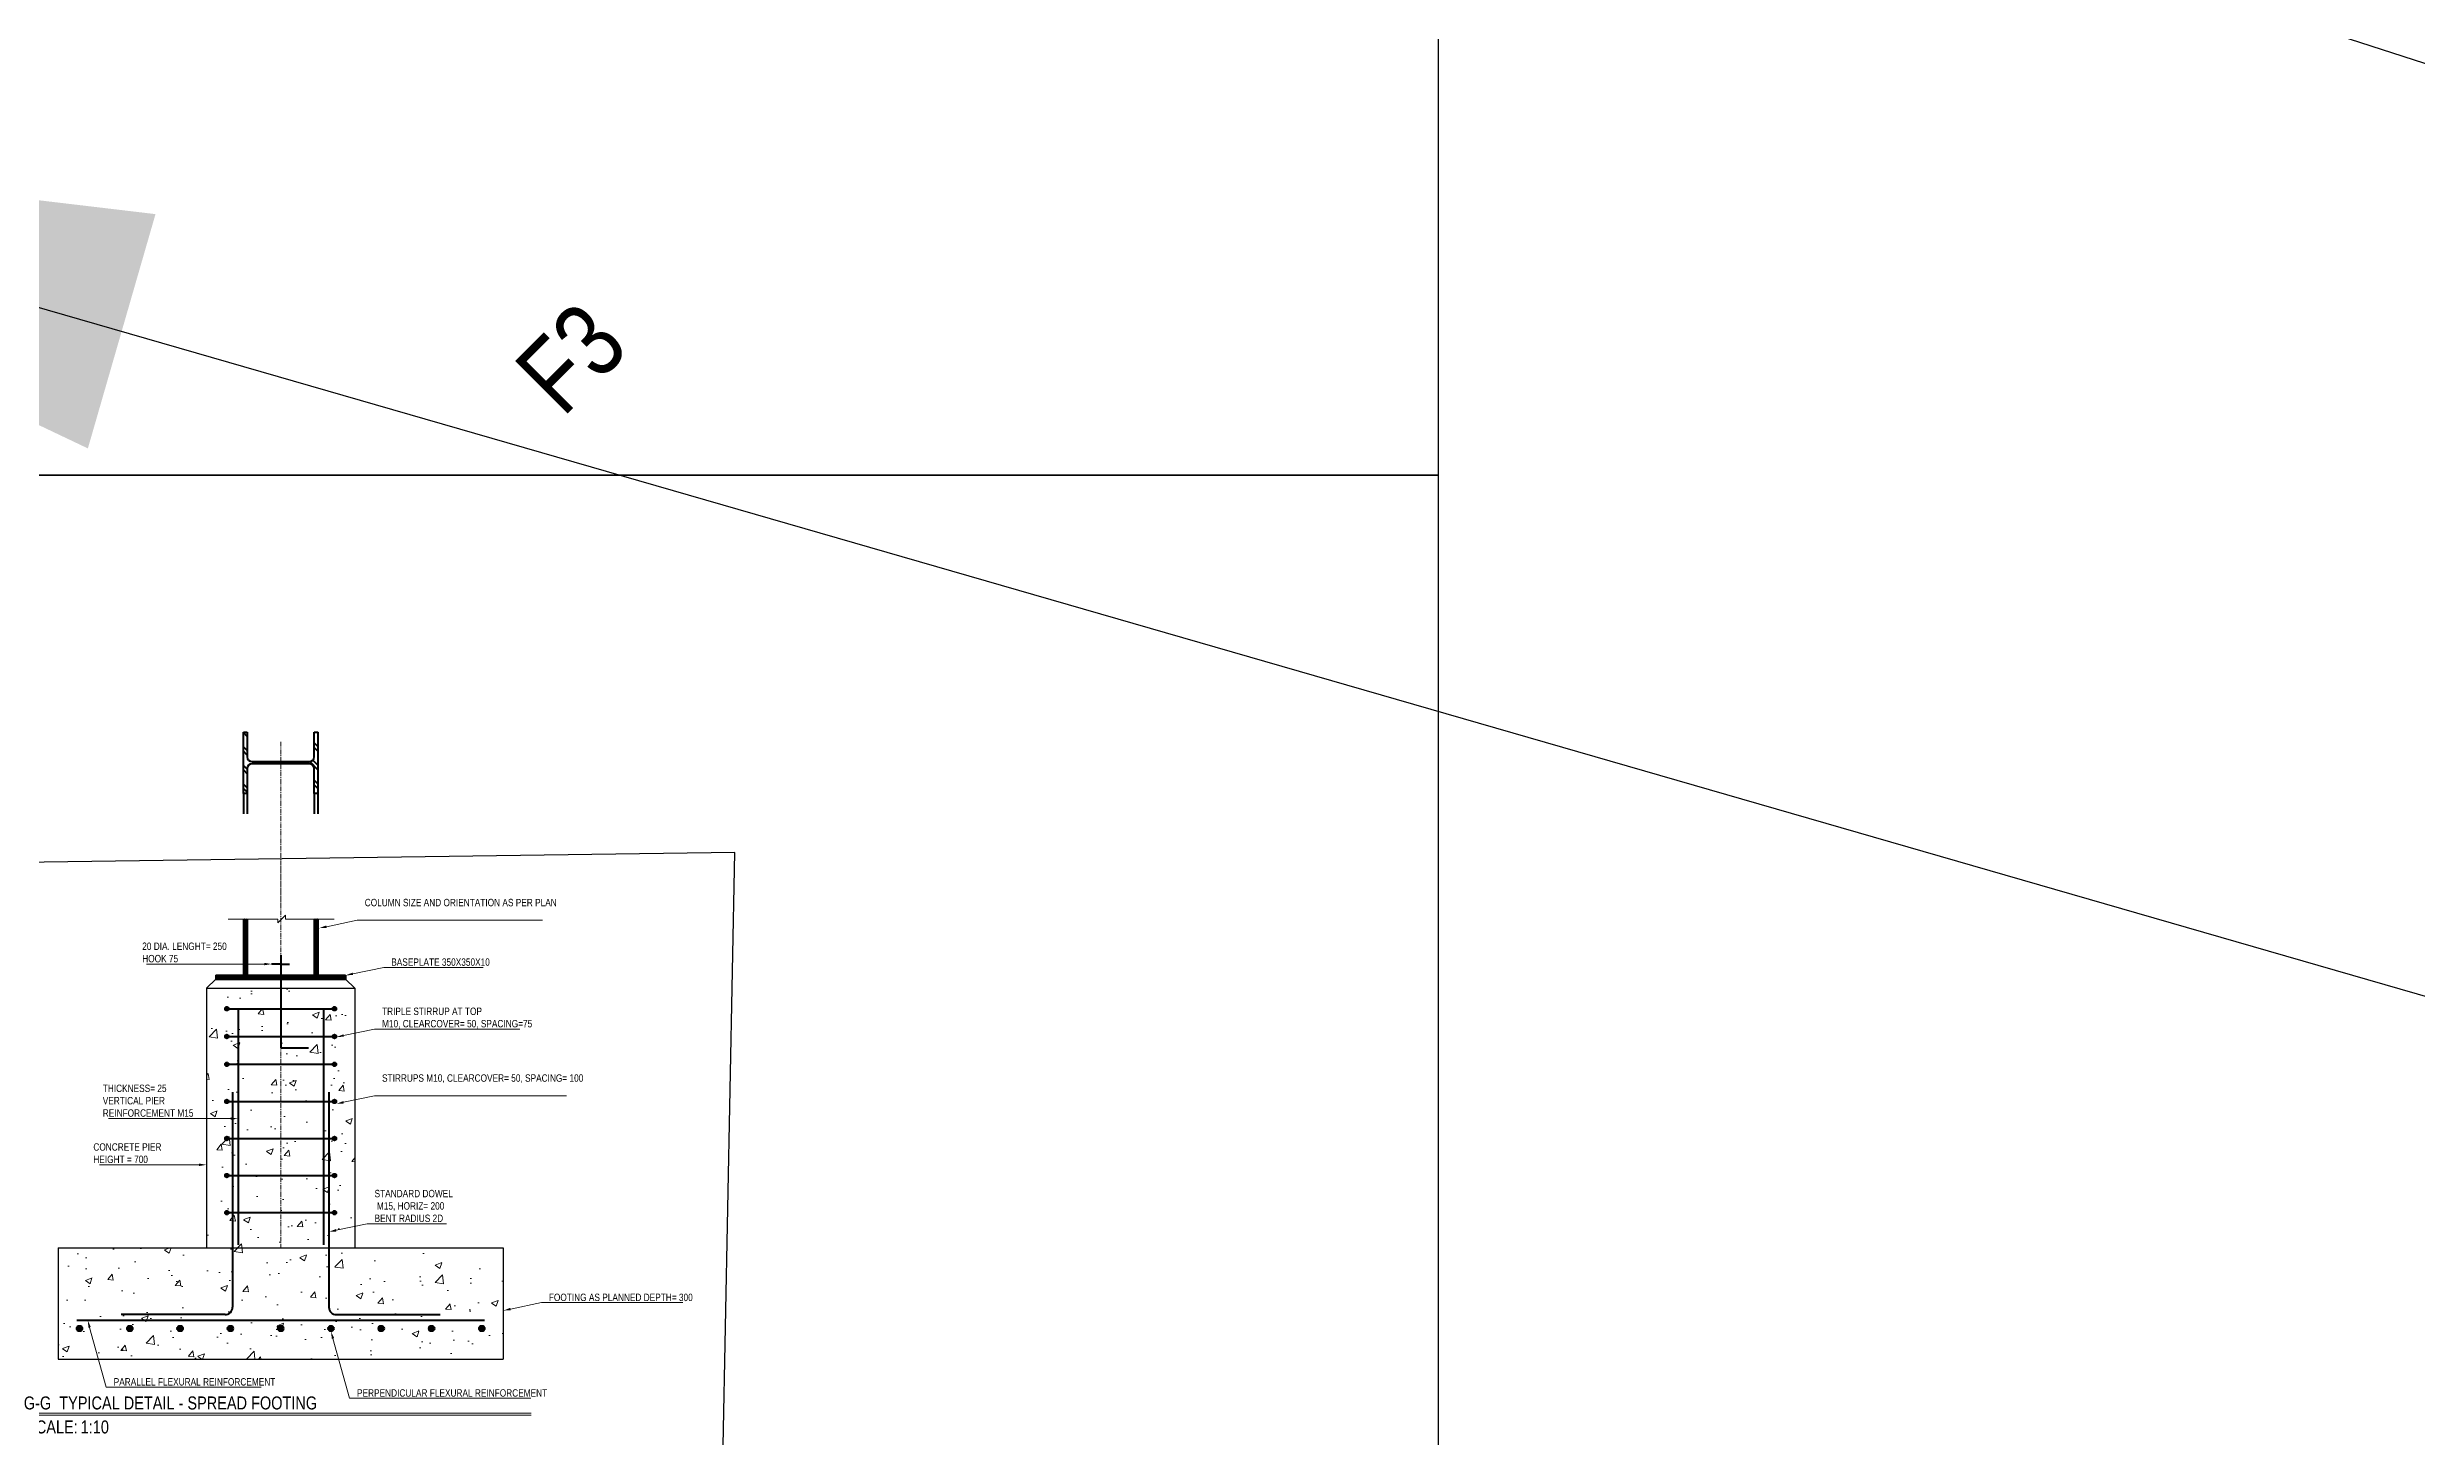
# Model space of a CAD drawing. Header units: millimetres. Extents: x -31954 to 493870, y 99509 to 604061.
# Drawn here: x 397881 to 404270, y 442117 to 445863 of the extents above; entities that cross this region are included whole.
import ezdxf
from ezdxf import colors
from ezdxf.entities.mleader import LeaderData, LeaderLine
from ezdxf.math import Vec2, Vec3

# ---------------------------------------------------------------- set-up
doc = ezdxf.new("R2010")
doc.units = ezdxf.units.MM
doc.header["$LTSCALE"] = 10
doc.linetypes.add('Center', pattern=[2, 1.25, -0.25, 0.25, -0.25])
for name, color, linetype, lineweight in [('S-ANNOTATIONS', 1, 'Continuous', 9), ('S-COLUMN-STEEL-PLAN', 4, 'Continuous', 50), ('S-FOOTING', 2, 'Continuous', 25), ('S-FOUNDATION', 1, 'Continuous', 25), ('S-GRID', 6, 'Center', 9), ('S-HATCH', 9, 'Continuous', 0), ('S-REINF', 6, 'Continuous', 60), ('S-STEEL INSTRUCTIONS', 170, 'Continuous', 9)]:
    doc.layers.add(name, color=color, linetype=linetype, lineweight=lineweight)
doc.styles.add('001 Title Text', font='arial.ttf', dxfattribs={"width": 0.8, "height": 3.5})
doc.styles.add('AnnoText', font='arial.ttf', dxfattribs={"width": 0.8, "height": 2})
doc.styles.add('Revit_Arial', font='arial.ttf')
doc.dimstyles.new('DIM', dxfattribs={"dimscale": 1000, "dimtxt": 2, "dimasz": 2, "dimexe": 0.787402, "dimexo": 0.492126, "dimtad": 1, "dimdec": 0, "dimzin": 0, "dimdsep": 46, "dimtxsty": 'Revit_Arial', "dimcen": 0, "dimazin": 0, "dimtfac": 1, "dimtdec": 0, "dimtix": 1, "dimtmove": 0, "dimatfit": 3, "dimfxl": 1, "dimtvp": 1, "dimtfill": 1, "dimtolj": 1, "dimtzin": 0, "dimarcsym": 2})

msp = doc.modelspace()

# ---------------------------------------------------------------- hatches: boundary and pattern name
at = {"layer": 'S-COLUMN-STEEL-PLAN'}
h = msp.add_hatch(dxfattribs=at)
h.set_pattern_fill('FP_2', color=256, angle=-90, style=0, pattern_type=2)
h.set_pattern_definition([(315, (397520.533, 428521.992), (25.14472, 25.14472), []), (315, (397558.633, 428521.992), (25.14472, 25.14472), [])])
h.paths.add_polyline_path([(398409.3, 443851.5), (398419.5, 443851.5), (398419.5, 443918.1), (398419.9, 443921.4), (398421.2, 443924.5), (398423.2, 443927.2), (398425.9, 443929.2), (398429, 443930.5), (398432.3, 443930.9), (398587.3, 443930.9), (398590.6, 443930.5), (398593.7, 443929.2), (398596.3, 443927.2), (398598.4, 443924.5), (398599.7, 443921.4), (398600.1, 443918.1), (398600.1, 443851.5), (398610.3, 443851.5), (398610.3, 444016.5), (398600.1, 444016.5), (398600.1, 443949.9), (398599.7, 443946.6), (398598.4, 443943.5), (398596.3, 443940.9), (398593.7, 443938.8), (398590.6, 443937.5), (398587.3, 443937.1), (398432.3, 443937.1), (398429, 443937.5), (398425.9, 443938.8), (398423.2, 443940.9), (398421.2, 443943.5), (398419.9, 443946.6), (398419.5, 443949.9), (398419.5, 444016.5), (398409.3, 444016.5)], flags=0)
h = msp.add_hatch(dxfattribs=at)
h.set_pattern_fill('STEEL', color=256, angle=-90, style=0)
h.set_pattern_definition([(315, (0, 100), (2.24506403, 2.24506403), []), (315, (1.5875, 100), (2.24506403, 2.24506403), [])])
h.paths.add_polyline_path([(398610.3, 443512.7), (398600.1, 443512.7), (398600.1, 443360.9), (398610.3, 443360.9)])
h.paths.add_polyline_path([(398684.8, 443360.9), (398509.8, 443360.9), (398509.8, 443350.9), (398684.8, 443350.9)])
h.paths.add_polyline_path([(398509.8, 443360.9), (398334.8, 443360.9), (398334.8, 443350.9), (398509.8, 443350.9)])
h.paths.add_polyline_path([(398419.5, 443512.7), (398409.3, 443512.7), (398409.3, 443360.9), (398419.5, 443360.9)])
at = {"layer": 'S-HATCH'}
h = msp.add_hatch(dxfattribs=at)
h.set_pattern_fill('AR-CONC', color=256, style=0)
h.set_pattern_definition([(50, (0, 100), (182.18467, -15.939086), [19.05, -209.55]), (355, (0, 100), (-35.24342, 191.056845), [15.24, -167.640584]), (100.451445, (15.18, 98.67), (146.941247, 175.11775), [16.19001, -178.090245]), (46.1842, (0, 150.8), (271.07904, -42.04233), [28.575, -314.325]), (96.63556, (22.6, 147.3), (237.40413, 247.42612), [24.28502, -267.13561]), (351.18415, (0, 150.8), (237.40413, 247.42612), [22.85997, -251.45973]), (21, (25.4, 138.1), (151.61439, -102.2652), [19.05, -209.55]), (326, (25.4, 138.1), (61.80203, 184.187966), [15.24, -167.64]), (71.451445, (38.03, 129.58), (213.41642, 81.92277), [16.19001, -178.08994]), (37.5, (0, 100), (3.088603, 84.555039), [0, -165.608, 0, -170.18, 0, -168.275]), (7.5, (0, 100), (66.819663, 100.180575), [0, -97.028, 0, -161.798, 0, -64.135]), (327.5, (-56.64, 100), (135.590595, -5.728744), [0, -63.5, 0, -198.12, 0, -262.89]), (317.5, (-82.04, 100), (148.129181, 25.42649), [0, -82.55, 0, -131.572, 0, -186.69])])
h.paths.add_polyline_path([(398709.8, 443325.9), (398309.8, 443325.9), (398309.8, 442625.9), (398709.8, 442625.9)])
h.paths.add_polyline_path([(399109.8, 442625.9), (397909.8, 442625.9), (397909.8, 442325.9), (399109.8, 442325.9)])
at = {"layer": 'S-REINF'}
h = msp.add_hatch(color=256, dxfattribs=at)
h.dxf.hatch_style = 1
h.paths.add_polyline_path([(398369.8, 443270.9, 1), (398359.8, 443270.9, 1)])
h = msp.add_hatch(color=256, dxfattribs=at)
h.dxf.hatch_style = 1
h.paths.add_polyline_path([(398659.8, 443270.9, 1), (398649.8, 443270.9, 1)])
h = msp.add_hatch(color=256, dxfattribs=at)
h.dxf.hatch_style = 1
h.paths.add_polyline_path([(398369.8, 443195.9, 1), (398359.8, 443195.9, 1)])
h = msp.add_hatch(color=256, dxfattribs=at)
h.dxf.hatch_style = 1
h.paths.add_polyline_path([(398659.8, 443195.9, 1), (398649.8, 443195.9, 1)])
h = msp.add_hatch(color=256, dxfattribs=at)
h.dxf.hatch_style = 1
h.paths.add_polyline_path([(398369.8, 443120.9, 1), (398359.8, 443120.9, 1)])
h = msp.add_hatch(color=256, dxfattribs=at)
h.dxf.hatch_style = 1
h.paths.add_polyline_path([(398659.8, 443120.9, 1), (398649.8, 443120.9, 1)])
h = msp.add_hatch(color=256, dxfattribs=at)
h.dxf.hatch_style = 1
h.paths.add_polyline_path([(398369.8, 443020.9, 1), (398359.8, 443020.9, 1)])
h = msp.add_hatch(color=256, dxfattribs=at)
h.dxf.hatch_style = 1
h.paths.add_polyline_path([(398659.8, 443020.9, 1), (398649.8, 443020.9, 1)])
h = msp.add_hatch(color=256, dxfattribs=at)
h.dxf.hatch_style = 1
h.paths.add_polyline_path([(398369.8, 442920.9, 1), (398359.8, 442920.9, 1)])
h = msp.add_hatch(color=256, dxfattribs=at)
h.dxf.hatch_style = 1
h.paths.add_polyline_path([(398659.8, 442920.9, 1), (398649.8, 442920.9, 1)])
h = msp.add_hatch(color=256, dxfattribs=at)
h.dxf.hatch_style = 1
h.paths.add_polyline_path([(398369.8, 442820.9, 1), (398359.8, 442820.9, 1)])
h = msp.add_hatch(color=256, dxfattribs=at)
h.dxf.hatch_style = 1
h.paths.add_polyline_path([(398659.8, 442820.9, 1), (398649.8, 442820.9, 1)])
h = msp.add_hatch(color=256, dxfattribs=at)
h.dxf.hatch_style = 1
h.paths.add_polyline_path([(398369.8, 442720.9, 1), (398359.8, 442720.9, 1)])
h = msp.add_hatch(color=256, dxfattribs=at)
h.dxf.hatch_style = 1
h.paths.add_polyline_path([(398659.8, 442720.9, 1), (398649.8, 442720.9, 1)])
h = msp.add_hatch(color=256, dxfattribs=at)
h.dxf.hatch_style = 1
h.paths.add_polyline_path([(397959.8, 442408.4, 1), (397974.8, 442408.4, 1)])
h = msp.add_hatch(color=256, dxfattribs=at)
h.dxf.hatch_style = 1
h.paths.add_polyline_path([(398095.4, 442408.4, 1), (398110.4, 442408.4, 1)])
h = msp.add_hatch(color=256, dxfattribs=at)
h.dxf.hatch_style = 1
h.paths.add_polyline_path([(398231, 442408.4, 1), (398246, 442408.4, 1)])
h = msp.add_hatch(color=256, dxfattribs=at)
h.dxf.hatch_style = 1
h.paths.add_polyline_path([(398366.7, 442408.4, 1), (398381.7, 442408.4, 1)])
h = msp.add_hatch(color=256, dxfattribs=at)
h.dxf.hatch_style = 1
h.paths.add_polyline_path([(398502.3, 442408.4, 1), (398517.3, 442408.4, 1)])
h = msp.add_hatch(color=256, dxfattribs=at)
h.dxf.hatch_style = 1
h.paths.add_polyline_path([(398637.9, 442408.4, 1), (398652.9, 442408.4, 1)])
h = msp.add_hatch(color=256, dxfattribs=at)
h.dxf.hatch_style = 1
h.paths.add_polyline_path([(398773.5, 442408.4, 1), (398788.5, 442408.4, 1)])
h = msp.add_hatch(color=256, dxfattribs=at)
h.dxf.hatch_style = 1
h.paths.add_polyline_path([(398909.2, 442408.4, 1), (398924.2, 442408.4, 1)])
h = msp.add_hatch(color=256, dxfattribs=at)
h.dxf.hatch_style = 1
h.paths.add_polyline_path([(399044.8, 442408.4, 1), (399059.8, 442408.4, 1)])

# ---------------------------------------------------------------- linework, layer by layer
at = {"layer": 'Defpoints'}
for points in [[(392989.9, 444709.7), (401632.2, 444709.7), (401632.2, 449243.1), (392989.9, 449243.1)], [(392989.9, 440176.4), (401632.2, 440176.4), (401632.2, 444709.7), (392989.9, 444709.7)]]:
    msp.add_lwpolyline(points, close=True, dxfattribs=at)
msp.add_lwpolyline([(397742.5, 442064.3), (399702.9, 442092.2), (399734.6, 443691.7), (397742.5, 443663.8)], dxfattribs=at)
at = {"layer": 'S-ANNOTATIONS'}
for p, q in [((397814.5, 442180), (399185.4, 442180)), ((397814.5, 442175.1), (399185.4, 442175.1))]:
    msp.add_line(p, q, dxfattribs=at)
msp.add_lwpolyline([(398653.9, 443512.7), (398522.6, 443512.7), (398522.6, 443522.8), (398502.4, 443502.6), (398502.4, 443512.7), (398367.8, 443512.7)], dxfattribs=at)
at = {"layer": 'S-COLUMN-STEEL-PLAN', "lineweight": 70}
for p, q in [((398409.3, 443851.5), (398409.3, 444016.5)), ((398409.3, 444016.5), (398419.5, 444016.5)), ((398419.5, 444016.5), (398419.5, 443949.9)), ((398600.1, 443949.9), (398600.1, 444016.5)), ((398600.1, 444016.5), (398610.3, 444016.5)), ((398610.3, 444016.5), (398610.3, 443851.5)), ((398419.5, 443918.1), (398419.5, 443851.5)), ((398432.3, 443937.1), (398587.3, 443937.1)), ((398587.3, 443930.9), (398432.3, 443930.9)), ((398600.1, 443851.5), (398600.1, 443918.1)), ((398419.5, 443851.5), (398409.3, 443851.5)), ((398610.3, 443851.5), (398600.1, 443851.5)), ((398334.8, 443360.9), (398684.8, 443360.9)), ((398334.8, 443360.9), (398334.8, 443350.9)), ((398334.8, 443350.9), (398684.8, 443350.9)), ((398684.8, 443360.9), (398684.8, 443350.9))]:
    msp.add_line(p, q, dxfattribs=at)
at = {"layer": 'S-COLUMN-STEEL-PLAN'}
for p, q in [((398409.3, 443851.5), (398409.3, 443796.6)), ((398419.5, 443851.5), (398419.5, 443796.6)), ((398600.1, 443851.5), (398600.1, 443796.6)), ((398610.3, 443851.5), (398610.3, 443796.6)), ((398409.3, 443512.7), (398409.3, 443360.9)), ((398419.5, 443512.7), (398419.5, 443360.9)), ((398600.1, 443512.7), (398600.1, 443360.9)), ((398610.3, 443512.7), (398610.3, 443360.9))]:
    msp.add_line(p, q, dxfattribs=at)
at = {"layer": 'S-COLUMN-STEEL-PLAN', "lineweight": 70}
for centre, start, end in [((398432.3, 443949.9), 180, 270), ((398587.3, 443949.9), 270, 0), ((398432.3, 443918.1), 90, 180), ((398587.3, 443918.1), 0, 90)]:
    msp.add_arc(centre, 12.8, start, end, dxfattribs=at)
at = {"layer": 'S-FOOTING'}
for p, q in [((397909.8, 442625.9), (397909.8, 442325.9)), ((397909.8, 442625.9), (399109.8, 442625.9)), ((399109.8, 442625.9), (399109.8, 442325.9)), ((397909.8, 442325.9), (399109.8, 442325.9))]:
    msp.add_line(p, q, dxfattribs=at)
at = {"layer": 'S-FOUNDATION'}
for p, q in [((398334.8, 443350.9), (398309.8, 443325.9)), ((398309.8, 443325.9), (398309.8, 442625.9)), ((398309.8, 443325.9), (398709.8, 443325.9)), ((398684.8, 443350.9), (398709.8, 443325.9)), ((398709.8, 443325.9), (398709.8, 442625.9))]:
    msp.add_line(p, q, dxfattribs=at)
at = {"layer": 'S-GRID'}
for p, q in [((398509.8, 443990.2), (398509.8, 443555.8)), ((398509.8, 443655.8), (398509.8, 442625.9))]:
    msp.add_line(p, q, dxfattribs=at)
at = {"layer": 'S-REINF'}
for p, q in [((398509.8, 443391.3), (398485.4, 443391.3)), ((398509.8, 443415), (398509.8, 443165)), ((398509.8, 443391.3), (398533.9, 443391.3)), ((398364.8, 443270.9), (398654.8, 443270.9)), ((398394.8, 443270.9), (398394.8, 442633.8)), ((398624.8, 443270.9), (398624.8, 442633.8)), ((398364.8, 443195.9), (398654.8, 443195.9)), ((398364.8, 443120.9), (398654.8, 443120.9)), ((398509.8, 443165), (398584.8, 443165)), ((398379.8, 443045.9), (398379.8, 442465.9)), ((398639.8, 443045.9), (398639.8, 442465.9)), ((398364.8, 443020.9), (398654.8, 443020.9)), ((398364.8, 442920.9), (398654.8, 442920.9)), ((398364.8, 442820.9), (398654.8, 442820.9)), ((398364.8, 442720.9), (398654.8, 442720.9)), ((397959.8, 442430.9), (399059.8, 442430.9)), ((398359.8, 442445.9), (398079.8, 442445.9)), ((398659.8, 442445.9), (398939.8, 442445.9))]:
    msp.add_line(p, q, dxfattribs=at)
for centre, radius in [((398364.8, 443270.9), 5), ((398654.8, 443270.9), 5), ((398364.8, 443195.9), 5), ((398654.8, 443195.9), 5), ((398364.8, 443120.9), 5), ((398654.8, 443120.9), 5), ((398364.8, 443020.9), 5), ((398654.8, 443020.9), 5), ((398364.8, 442920.9), 5), ((398654.8, 442920.9), 5), ((398364.8, 442820.9), 5), ((398654.8, 442820.9), 5), ((398364.8, 442720.9), 5), ((398654.8, 442720.9), 5), ((397967.3, 442408.4), 7.5), ((398102.9, 442408.4), 7.5), ((398238.5, 442408.4), 7.5), ((398374.2, 442408.4), 7.5), ((398509.8, 442408.4), 7.5), ((398645.4, 442408.4), 7.5), ((398781, 442408.4), 7.5), ((398916.7, 442408.4), 7.5), ((399052.3, 442408.4), 7.5)]:
    msp.add_circle(centre, radius, dxfattribs=at)
for centre, start, end in [((398359.8, 442465.9), 270, 0), ((398659.8, 442465.9), 180, 270)]:
    msp.add_arc(centre, 20, start, end, dxfattribs=at)

# ---------------------------------------------------------------- texts
at = {"layer": 'S-ANNOTATIONS', "style": '001 Title Text', "width": 0.8}
for s, p in [('G-G  TYPICAL DETAIL - SPREAD FOOTING', (397817, 442190.2)), ('SCALE:', (397823.3, 442125.5))]:
    msp.add_text(s, height=35, dxfattribs=at).set_placement(p)
at = {"layer": 'S-ANNOTATIONS', "insert": (399129.1, 445004.5), "char_height": 200, "width": 2156.4, "attachment_point": 1, "rotation": 45, "line_spacing_factor": 0.938532, "style": 'AnnoText'}
msp.add_mtext('F3', dxfattribs=at)
msp.add_mtext('F3', dxfattribs=at)
at = {"layer": 'S-ANNOTATIONS', "style": '001 Title Text', "width": 0.8}
msp.add_attdef('1:10', (397970.4, 442125.5), '', height=35, dxfattribs=at)

# ---------------------------------------------------------------- leaders
at = {"layer": 'S-ANNOTATIONS'}
ml = msp.add_multileader_mtext('Standard', dxfattribs=at)
ml.set_content('COLUMN SIZE AND ORIENTATION AS PER PLAN', color=256, style='AnnoText')
ml.set_leader_properties(color=256, linetype='ByLayer', lineweight=-1)
ml.build(insert=Vec2(0, 0))
ml.multileader.update_dxf_attribs({"text_left_attachment_type": 5, "text_right_attachment_type": 5, "dogleg_length": 1, "arrow_head_size": 20, "scale": 10})
ctx = ml.context
ctx.base_point, ctx.scale, ctx.char_height, ctx.arrow_head_size, ctx.landing_gap_size, ctx.plane_origin = Vec3(398726.4, 443509.4), 10, 20, 20, 10, Vec3(398604.2, 443488)
ctx.left_attachment, ctx.right_attachment = 5, 5
notes = []
notes.append((ctx, [(0, (1, 1, 0), (398716.4, 443509.4), (1, 0), 10, [(0, [(398613.3, 443488)], 0, [])])]))
ctx.mtext.insert, ctx.mtext.width, ctx.mtext.flow_direction = Vec3(398736.4, 443567.1), 492.241, 5
ml = msp.add_multileader_mtext('Standard', dxfattribs=at)
ml.set_content('COLUMN SIZE AND ORIENTATION AS PER PLAN', color=256, style='AnnoText')
ml.set_leader_properties(color=256, linetype='ByLayer', lineweight=-1)
ml.build(insert=Vec2(0, 0))
ml.multileader.update_dxf_attribs({"text_left_attachment_type": 5, "text_right_attachment_type": 5, "dogleg_length": 1, "arrow_head_size": 20, "scale": 10})
ctx = ml.context
ctx.base_point, ctx.scale, ctx.char_height, ctx.arrow_head_size, ctx.landing_gap_size, ctx.plane_origin = Vec3(398726.4, 443509.4), 10, 20, 20, 10, Vec3(398604.2, 443488)
ctx.left_attachment, ctx.right_attachment = 5, 5
notes.append((ctx, [(0, (1, 1, 0), (398716.4, 443509.4), (1, 0), 10, [(0, [(398613.3, 443488)], 0, [])])]))
ctx.mtext.insert, ctx.mtext.width, ctx.mtext.flow_direction = Vec3(398736.4, 443567.1), 492.241, 5
ml = msp.add_multileader_mtext('Standard', dxfattribs=at)
ml.set_content('20 DIA. LENGHT= 250\\PHOOK 75', color=256, style='AnnoText')
ml.set_leader_properties(color=256, linetype='ByLayer', lineweight=-1)
ml.build(insert=Vec2(0, 0))
ml.multileader.update_dxf_attribs({"text_left_attachment_type": 5, "text_right_attachment_type": 5, "dogleg_length": 1, "arrow_head_size": 20, "scale": 10})
ctx = ml.context
ctx.base_point, ctx.scale, ctx.char_height, ctx.arrow_head_size, ctx.landing_gap_size, ctx.plane_origin = Vec3(398126.3, 443391.3), 10, 20, 20, 10, Vec3(398485.4, 443391.3)
ctx.left_attachment, ctx.right_attachment = 5, 5
notes.append((ctx, [(0, (1, 1, 0), (398382.5, 443391.3), (-1, 0), 10, [(0, [(398485.4, 443391.3)], 0, [])])]))
ctx.mtext.insert, ctx.mtext.width, ctx.mtext.flow_direction = Vec3(398136.3, 443449.3), 276.872, 5
ml = msp.add_multileader_mtext('Standard', dxfattribs=at)
ml.set_content('BASEPLATE 350X350X10', color=256, style='AnnoText')
ml.set_leader_properties(color=256, linetype='ByLayer', lineweight=-1)
ml.build(insert=Vec2(0, 0))
ml.multileader.update_dxf_attribs({"text_left_attachment_type": 5, "text_right_attachment_type": 5, "dogleg_length": 1, "arrow_head_size": 20, "scale": 10})
ctx = ml.context
ctx.base_point, ctx.scale, ctx.char_height, ctx.arrow_head_size, ctx.landing_gap_size, ctx.plane_origin = Vec3(398797.9, 443382.3), 10, 20, 20, 10, Vec3(398675.7, 443360.9)
ctx.left_attachment, ctx.right_attachment = 5, 5
notes.append((ctx, [(0, (1, 1, 0), (398787.9, 443382.3), (1, 0), 10, [(0, [(398684.8, 443360.9)], 0, [])])]))
ctx.mtext.insert, ctx.mtext.width, ctx.mtext.flow_direction = Vec3(398807.9, 443406.6), 492.241, 5
ml = msp.add_multileader_mtext('Standard', dxfattribs=at)
ml.set_content('TRIPLE STIRRUP AT TOP\\PM10, CLEARCOVER= 50, SPACING=75', color=256, style='AnnoText')
ml.set_leader_properties(color=256, linetype='ByLayer', lineweight=-1)
ml.build(insert=Vec2(0, 0))
ml.multileader.update_dxf_attribs({"text_left_attachment_type": 5, "text_right_attachment_type": 5, "dogleg_length": 1, "arrow_head_size": 20, "scale": 10})
ctx = ml.context
ctx.base_point, ctx.scale, ctx.char_height, ctx.arrow_head_size, ctx.landing_gap_size, ctx.plane_origin = Vec3(398773.1, 443215.9), 10, 20, 20, 10, Vec3(398650.9, 443194.5)
ctx.left_attachment, ctx.right_attachment = 5, 5
notes.append((ctx, [(0, (1, 1, 0), (398763.1, 443215.9), (1, 0), 10, [(0, [(398660, 443194.5)], 0, [])])]))
ctx.mtext.insert, ctx.mtext.width, ctx.mtext.flow_direction = Vec3(398783.1, 443273.9), 492.241, 5
ml = msp.add_multileader_mtext('Standard', dxfattribs=at)
ml.set_content('THICKNESS= 25 \\PVERTICAL PIER\\PREINFORCEMENT M15', color=256, style='AnnoText')
ml.set_leader_properties(color=256, linetype='ByLayer', lineweight=-1)
ml.build(insert=Vec2(0, 0))
ml.multileader.update_dxf_attribs({"text_left_attachment_type": 5, "text_right_attachment_type": 5, "dogleg_length": 1, "arrow_head_size": 20, "scale": 10})
ctx = ml.context
ctx.base_point, ctx.scale, ctx.char_height, ctx.arrow_head_size, ctx.landing_gap_size, ctx.plane_origin = Vec3(398019.9, 442974.5), 10, 20, 20, 10, Vec3(398394.8, 442974.5)
ctx.left_attachment, ctx.right_attachment = 5, 5
notes.append((ctx, [(0, (1, 1, 0), (398291.9, 442974.5), (-1, 0), 10, [(0, [(398394.8, 442974.5)], 0, [])])]))
ctx.mtext.insert, ctx.mtext.width, ctx.mtext.flow_direction = Vec3(398029.9, 443066.2), 276.872, 5
ml = msp.add_multileader_mtext('Standard', dxfattribs=at)
ml.set_content('STIRRUPS M10, CLEARCOVER= 50, SPACING= 100', color=256, style='AnnoText')
ml.set_leader_properties(color=256, linetype='ByLayer', lineweight=-1)
ml.build(insert=Vec2(0, 0))
ml.multileader.update_dxf_attribs({"text_left_attachment_type": 5, "text_right_attachment_type": 5, "dogleg_length": 1, "arrow_head_size": 20, "scale": 10})
ctx = ml.context
ctx.base_point, ctx.scale, ctx.char_height, ctx.arrow_head_size, ctx.landing_gap_size, ctx.plane_origin = Vec3(398773.1, 443035.9), 10, 20, 20, 10, Vec3(398650.9, 443014.5)
ctx.left_attachment, ctx.right_attachment = 5, 5
notes.append((ctx, [(0, (1, 1, 0), (398763.1, 443035.9), (1, 0), 10, [(0, [(398660, 443014.5)], 0, [])])]))
ctx.mtext.insert, ctx.mtext.width, ctx.mtext.flow_direction = Vec3(398783.1, 443093.9), 492.241, 5
ml = msp.add_multileader_mtext('Standard', dxfattribs=at)
ml.set_content('CONCRETE PIER\\PHEIGHT = 700', color=256, style='AnnoText')
ml.set_leader_properties(color=256, linetype='ByLayer', lineweight=-1)
ml.build(insert=Vec2(0, 0))
ml.multileader.update_dxf_attribs({"text_left_attachment_type": 5, "text_right_attachment_type": 5, "dogleg_length": 1, "arrow_head_size": 20, "scale": 10})
ctx = ml.context
ctx.base_point, ctx.scale, ctx.char_height, ctx.arrow_head_size, ctx.landing_gap_size, ctx.plane_origin = Vec3(397994.5, 442849.9), 10, 20, 20, 10, Vec3(398309.8, 442849.9)
ctx.left_attachment, ctx.right_attachment = 5, 5
notes.append((ctx, [(0, (1, 1, 0), (398206.9, 442849.9), (-1, 0), 10, [(0, [(398309.8, 442849.9)], 0, [])])]))
ctx.mtext.insert, ctx.mtext.width, ctx.mtext.flow_direction = Vec3(398004.5, 442908), 276.872, 5
ml = msp.add_multileader_mtext('Standard', dxfattribs=at)
ml.set_content('STANDARD DOWEL\\P M15, HORIZ= 200\\PBENT RADIUS 2D', color=256, style='AnnoText')
ml.set_leader_properties(color=256, linetype='ByLayer', lineweight=-1)
ml.build(insert=Vec2(0, 0))
ml.multileader.update_dxf_attribs({"text_left_attachment_type": 5, "text_right_attachment_type": 5, "dogleg_length": 1, "arrow_head_size": 20, "scale": 10})
ctx = ml.context
ctx.base_point, ctx.scale, ctx.char_height, ctx.arrow_head_size, ctx.landing_gap_size, ctx.plane_origin = Vec3(398752.9, 442690.7), 10, 20, 20, 10, Vec3(398630.7, 442669.3)
ctx.left_attachment, ctx.right_attachment = 5, 5
notes.append((ctx, [(0, (1, 1, 0), (398742.9, 442690.7), (1, 0), 10, [(0, [(398639.8, 442669.3)], 0, [])])]))
ctx.mtext.insert, ctx.mtext.width, ctx.mtext.flow_direction = Vec3(398762.9, 442782.4), 492.241, 5
ml = msp.add_multileader_mtext('Standard', dxfattribs=at)
ml.set_content('FOOTING AS PLANNED DEPTH= 300', color=256, style='AnnoText')
ml.set_leader_properties(color=256, linetype='ByLayer', lineweight=-1)
ml.build(insert=Vec2(0, 0))
ml.multileader.update_dxf_attribs({"text_left_attachment_type": 5, "text_right_attachment_type": 5, "dogleg_length": 1, "arrow_head_size": 20, "scale": 10})
ctx = ml.context
ctx.base_point, ctx.scale, ctx.char_height, ctx.arrow_head_size, ctx.landing_gap_size, ctx.plane_origin = Vec3(399222.9, 442478.2), 10, 20, 20, 10, Vec3(399100.7, 442456.8)
ctx.left_attachment, ctx.right_attachment = 5, 5
notes.append((ctx, [(0, (1, 1, 0), (399212.9, 442478.2), (1, 0), 10, [(0, [(399109.8, 442456.8)], 0, [])])]))
ctx.mtext.insert, ctx.mtext.width, ctx.mtext.flow_direction = Vec3(399232.9, 442502.5), 492.241, 5
ml = msp.add_multileader_mtext('Standard', dxfattribs=at)
ml.set_content('PARALLEL FLEXURAL REINFORCEMENT', color=256, style='AnnoText')
ml.set_leader_properties(color=256, linetype='ByLayer', lineweight=-1)
ml.build(insert=Vec2(0, 0))
ml.multileader.update_dxf_attribs({"text_left_attachment_type": 5, "text_right_attachment_type": 5, "dogleg_length": 1, "arrow_head_size": 20, "scale": 10})
ctx = ml.context
ctx.base_point, ctx.scale, ctx.char_height, ctx.arrow_head_size, ctx.landing_gap_size, ctx.plane_origin = Vec3(398049.4, 442250.3), 10, 20, 20, 10, Vec3(397989.2, 442430.9)
ctx.left_attachment, ctx.right_attachment = 5, 5
notes.append((ctx, [(0, (1, 1, 0), (398039.4, 442250.3), (1, 0), 10, [(0, [(397989.2, 442430.9)], 0, [])])]))
ctx.mtext.insert, ctx.mtext.flow_direction = Vec3(398059.4, 442274.7), 5
ml = msp.add_multileader_mtext('Standard', dxfattribs=at)
ml.set_content('PERPENDICULAR FLEXURAL REINFORCEMENT', color=256, style='AnnoText')
ml.set_leader_properties(color=256, linetype='ByLayer', lineweight=-1)
ml.build(insert=Vec2(0, 0))
ml.multileader.update_dxf_attribs({"text_left_attachment_type": 5, "text_right_attachment_type": 5, "dogleg_length": 1, "arrow_head_size": 20, "scale": 10})
ctx = ml.context
ctx.base_point, ctx.scale, ctx.char_height, ctx.arrow_head_size, ctx.landing_gap_size, ctx.plane_origin = Vec3(398705.6, 442220.3), 10, 20, 20, 10, Vec3(398645.4, 442400.9)
ctx.left_attachment, ctx.right_attachment = 5, 5
notes.append((ctx, [(0, (1, 1, 0), (398695.6, 442220.3), (1, 0), 10, [(0, [(398645.4, 442400.9)], 0, [])])]))
ctx.mtext.insert, ctx.mtext.flow_direction = Vec3(398715.6, 442244.7), 5
at = {"layer": 'S-STEEL INSTRUCTIONS'}
for points in [[(400240, 447133.1), (419234.8, 440977.9)], [(396159.4, 445652.3), (417483.7, 439497.1), (493520.5, 439497.1)]]:
    msp.add_leader(points, dimstyle='DIM', dxfattribs=at)
for ctx, leaders in notes:
    for number, flags, end, landing, length, lines in leaders:
        leader = LeaderData()
        leader.index, (leader.has_last_leader_line, leader.has_dogleg_vector, leader.attachment_direction) = number, flags
        leader.last_leader_point, leader.dogleg_vector, leader.dogleg_length = Vec3(end), Vec3(landing), length
        for number, points, colour, breaks in lines:
            line = LeaderLine()
            line.index, line.vertices, line.color, line.breaks = number, Vec3.list(points), colors.encode_raw_color(colour), breaks
            leader.lines.append(line)
        ctx.leaders.append(leader)

doc.saveas('drawing.dxf')
